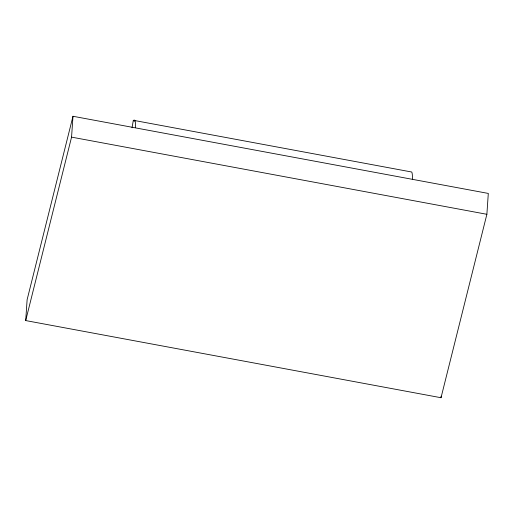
<?xml version="1.0" encoding="UTF-8"?>
<svg xmlns="http://www.w3.org/2000/svg" width="514" height="514" viewBox="0 0 514 514"><rect width="100%" height="100%" fill="white"/><g stroke="black" fill="none" stroke-linecap="round" stroke-linejoin="round"><path stroke-width="0.77" d="M25.7 320.569L27.12 299.707L72.988 116.273L488.3 193.431L486.88 214.293L441.012 397.727L25.7 320.569L71.562 137.135L72.988 116.273M441.012 397.727L441.121 396.185M132.034 127.78L133.242 120.764L134.816 121.053M134.854 120.578L411.733 172.017A70.656 5.969 -79.5 0 1 412.453 179.033M71.562 137.135L486.88 214.293M133.242 120.764A70.656 5.969 -79.5 0 1 135.58 127.594"/></g></svg>
